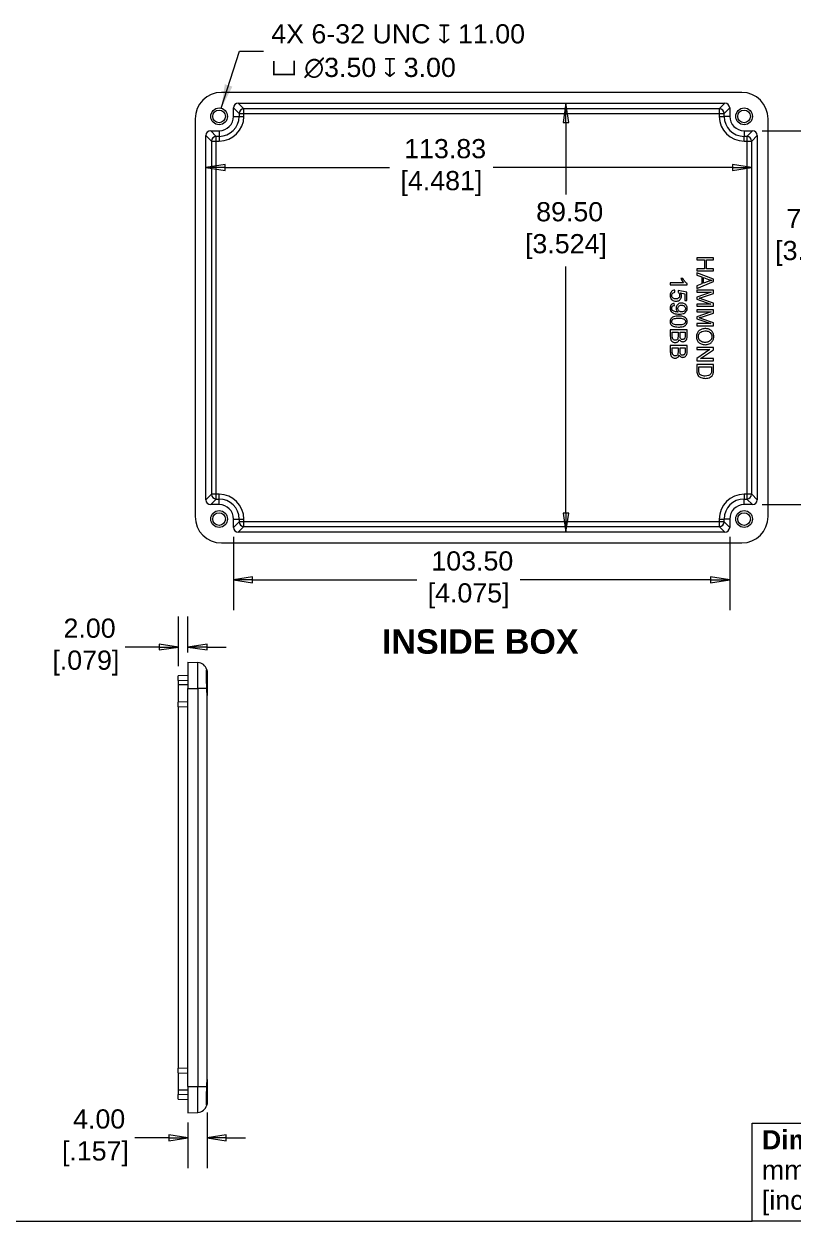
# Model space of a CAD drawing. Header units: millimetres. Extents: x 18 to 539, y 19 to 415.
# Drawn here: x 195.5 to 355.9, y 19.3 to 269 of the extents above; entities that cross this region are included whole.
import ezdxf

# ---------------------------------------------------------------- set-up
doc = ezdxf.new("R2010")
doc.units = ezdxf.units.MM
doc.header["$LTSCALE"] = 2
for name, color, linetype, lineweight in [('Dimension (ANSI)', 7, 'Continuous', 9), ('Sketch Geometry (ANSI)', 7, 'Continuous', 9), ('Symbol (ANSI)', 7, 'Continuous', 9), ('Visible (ANSI)', 7, 'Continuous', 9), ('Visible Narrow (ANSI)', 7, 'Continuous', 9)]:
    doc.layers.add(name, color=color, linetype=linetype, lineweight=lineweight)
doc.styles.add('Label Text (ANSI)', font='arialbd.ttf')
doc.styles.add('Note Text (ANSI)', font='arial.ttf')
doc.styles.add('Text Style20', font='arial.ttf')
doc.dimstyles.new('Default - mm (ANSI)', dxfattribs={"dimscale": 2, "dimtxt": 2, "dimasz": 2, "dimexe": 3.175, "dimexo": 1, "dimgap": 0.8, "dimtad": 0, "dimtih": 1, "dimtoh": 1, "dimrnd": 1e-08, "dimzin": 4, "dimdsep": 46, "dimtxsty": 'Note Text (ANSI)', "dimblk": 'Filled-1', "dimcen": 0.09, "dimdle": 10, "dimclrd": 256, "dimclre": 256, "dimclrt": 256, "dimadec": 1, "dimazin": 0, "dimtfac": 1.524, "dimtofl": 0, "dimtmove": 0, "dimatfit": 3, "dimfxl": 0, "dimtolj": 1, "dimtzin": 0, "dimlwd": -1, "dimlwe": -1, "dimarcsym": 0})
doc.dimstyles.new('Default - mm (ANSI)-05$7', dxfattribs={"dimscale": 2, "dimtxt": 2, "dimasz": 2.5, "dimexe": 3.175, "dimexo": 1.5875, "dimgap": 0.8, "dimtad": 0, "dimtih": 1, "dimtoh": 1, "dimlfac": 0.03937, "dimrnd": 1e-08, "dimzin": 0, "dimdsep": 46, "dimtxsty": 'Note Text (ANSI)', "dimcen": 0.09, "dimdle": 10, "dimclrd": 256, "dimclre": 256, "dimclrt": 256, "dimadec": 0, "dimazin": 0, "dimtfac": 1.524, "dimtofl": 0, "dimtmove": 0, "dimatfit": 3, "dimfxl": 0, "dimtolj": 1, "dimtzin": 0, "dimlwd": -1, "dimlwe": -1, "dimarcsym": 0})

# ---------------------------------------------------------------- blocks, each defined once
blk = doc.blocks.new('Title Blocks HAMMOND')
at = {"layer": 'Sketch Geometry (ANSI)'}
for p, q in [((173.94, 9.64), (173.94, 19.84)), ((173.94, 19.84), (193.21, 19.84)), ((9.35, 9.64), (173.94, 9.64)), ((193.21, 9.64), (173.94, 9.64))]:
    blk.add_line(p, q, dxfattribs=at)
at = {"layer": 'Symbol (ANSI)', "insert": (174.95, 14.67), "char_height": 2, "width": 30.7233, "attachment_point": 4, "line_spacing_factor": 0.944221, "style": 'Note Text (ANSI)'}
blk.add_mtext('\\fArial|b1|i0;\\H2.0000;Dimensions:\\fArial|b0|i0;\\H2.0000;\\Pmm\\P[inches]', dxfattribs=at)
at = {"layer": 'Symbol (ANSI)', "style": 'Text Style20'}
blk.add_attdef('<TITLE>_001', (229.38, 16.35), '', height=5, dxfattribs=at)
blk = doc.blocks.new('Filled-1')
at = {"color": 0}
for p, q in [((0, 0), (-1, 0.15)), ((-1, 0.15), (-1, -0.15)), ((-1, 0), (0, 0)), ((-1, -0.15), (0, 0))]:
    blk.add_line(p, q, dxfattribs=at)
at = {"color": 0, "flags": 128}
blk.add_lwpolyline([(-1, -0.15), (0, 0), (-1, 0.15), (-1, -0.15)], dxfattribs=at)
at = {"color": 0}
blk.add_solid([(-1, -0.15), (0, 0), (-1, 0.15), (-1, -0.15)], dxfattribs=at)
blk = doc.blocks.new('*D22')
at = {"layer": 'Defpoints', "color": 0, "transparency": 16777216}
for p in [(233.43, 245.76), (347.26, 244.59), (347.26, 239.09)]:
    blk.add_point(p, dxfattribs=at)
at = {"layer": 'Dimension (ANSI)', "transparency": 16777216}
for p, q in [((237.43, 239.09), (271.75, 239.09)), ((343.26, 239.09), (293.34, 239.09))]:
    blk.add_line(p, q, dxfattribs=at)
at = {"layer": 'Dimension (ANSI)', "transparency": 16777216, "xscale": 4, "yscale": 4, "zscale": 4, "rotation": 180}
blk.add_blockref('Filled-1', (233.43, 239.09), dxfattribs=at)
at = {"layer": 'Dimension (ANSI)', "transparency": 16777216, "xscale": 4, "yscale": 4, "zscale": 4}
blk.add_blockref('Filled-1', (347.26, 239.09), dxfattribs=at)
at = {"layer": 'Dimension (ANSI)', "transparency": 16777216, "insert": (282.55, 239.09), "char_height": 4, "attachment_point": 5, "style": 'Note Text (ANSI)'}
blk.add_mtext('\\A1; 113.83\\P[4.481]', dxfattribs=at)
blk = doc.blocks.new('*D23')
at = {"layer": 'Defpoints', "color": 0, "transparency": 16777216}
for p in [(341.68, 252.51), (308.53, 163.01), (341.68, 163.01)]:
    blk.add_point(p, dxfattribs=at)
at = {"layer": 'Dimension (ANSI)', "transparency": 16777216}
for p, q in [((308.53, 248.51), (308.53, 233.43)), ((308.53, 167.01), (308.53, 218.42))]:
    blk.add_line(p, q, dxfattribs=at)
at = {"layer": 'Dimension (ANSI)', "transparency": 16777216, "xscale": 4, "yscale": 4, "zscale": 4}
for p, rotation in [((308.53, 252.51), 90), ((308.53, 163.01), 270)]:
    blk.add_blockref('Filled-1', p, dxfattribs=dict(at, rotation=rotation))
at = {"layer": 'Dimension (ANSI)', "transparency": 16777216, "insert": (308.53, 225.93), "char_height": 4, "attachment_point": 5, "style": 'Note Text (ANSI)'}
blk.add_mtext('\\A1; 89.50\\P[3.524]', dxfattribs=at)
blk = doc.blocks.new('*D24')
at = {"layer": 'Defpoints', "color": 0, "transparency": 16777216}
for p in [(239.18, 164.01), (342.68, 164.01), (342.68, 153.08)]:
    blk.add_point(p, dxfattribs=at)
at = {"layer": 'Dimension (ANSI)', "transparency": 16777216}
for p, q in [((239.18, 162.01), (239.18, 146.73)), ((342.68, 162.01), (342.68, 146.73)), ((243.18, 153.08), (277.43, 153.08)), ((338.68, 153.08), (299.01, 153.08))]:
    blk.add_line(p, q, dxfattribs=at)
at = {"layer": 'Dimension (ANSI)', "transparency": 16777216, "xscale": 4, "yscale": 4, "zscale": 4, "rotation": 180}
blk.add_blockref('Filled-1', (239.18, 153.08), dxfattribs=at)
at = {"layer": 'Dimension (ANSI)', "transparency": 16777216, "xscale": 4, "yscale": 4, "zscale": 4}
blk.add_blockref('Filled-1', (342.68, 153.08), dxfattribs=at)
at = {"layer": 'Dimension (ANSI)', "transparency": 16777216, "insert": (288.22, 153.08), "char_height": 4, "attachment_point": 5, "style": 'Note Text (ANSI)'}
blk.add_mtext('\\A1; 103.50\\P[4.075]', dxfattribs=at)
blk = doc.blocks.new('*D25')
at = {"layer": 'Defpoints', "color": 0, "transparency": 16777216}
for p in [(347.43, 246.76), (347.43, 168.76), (360.72, 168.76)]:
    blk.add_point(p, dxfattribs=at)
at = {"layer": 'Dimension (ANSI)', "transparency": 16777216}
for p, q in [((349.43, 246.76), (367.07, 246.76)), ((360.72, 242.76), (360.72, 232.02)), ((360.72, 172.76), (360.72, 217.01)), ((349.43, 168.76), (367.07, 168.76))]:
    blk.add_line(p, q, dxfattribs=at)
at = {"layer": 'Dimension (ANSI)', "transparency": 16777216, "xscale": 4, "yscale": 4, "zscale": 4}
for p, rotation in [((360.72, 246.76), 90), ((360.72, 168.76), 270)]:
    blk.add_blockref('Filled-1', p, dxfattribs=dict(at, rotation=rotation))
at = {"layer": 'Dimension (ANSI)', "transparency": 16777216, "insert": (360.72, 224.51), "char_height": 4, "attachment_point": 5, "style": 'Note Text (ANSI)'}
blk.add_mtext('\\A1; 78.00\\P[3.071]', dxfattribs=at)
blk = doc.blocks.new('*D27')
at = {"layer": 'Defpoints', "color": 0, "transparency": 16777216}
for p in [(229.68, 139.05), (229.68, 135.89), (227.68, 133.07)]:
    blk.add_point(p, dxfattribs=at)
at = {"layer": 'Dimension (ANSI)', "transparency": 16777216}
for p, q in [((227.68, 135.07), (227.68, 145.4)), ((229.68, 137.89), (229.68, 145.4)), ((223.68, 139.05), (216.61, 139.05)), ((233.68, 139.05), (237.68, 139.05))]:
    blk.add_line(p, q, dxfattribs=at)
at = {"layer": 'Dimension (ANSI)', "transparency": 16777216, "xscale": 4, "yscale": 4, "zscale": 4}
blk.add_blockref('Filled-1', (227.68, 139.05), dxfattribs=at)
at = {"layer": 'Dimension (ANSI)', "transparency": 16777216, "xscale": 4, "yscale": 4, "zscale": 4, "rotation": 180}
blk.add_blockref('Filled-1', (229.68, 139.05), dxfattribs=at)
at = {"layer": 'Dimension (ANSI)', "transparency": 16777216, "insert": (208.39, 139.05), "char_height": 4, "attachment_point": 5, "style": 'Note Text (ANSI)'}
blk.add_mtext('\\A1; 2.00\\P[.079]', dxfattribs=at)
blk = doc.blocks.new('*D28')
at = {"layer": 'Defpoints', "color": 0, "transparency": 16777216}
for p in [(233.68, 43.96), (229.68, 41.89), (233.68, 36.67)]:
    blk.add_point(p, dxfattribs=at)
at = {"layer": 'Dimension (ANSI)', "transparency": 16777216}
for p, q in [((233.68, 41.96), (233.68, 30.32)), ((229.68, 39.89), (229.68, 30.32)), ((225.68, 36.67), (218.61, 36.67)), ((237.68, 36.67), (241.68, 36.67))]:
    blk.add_line(p, q, dxfattribs=at)
at = {"layer": 'Dimension (ANSI)', "transparency": 16777216, "xscale": 4, "yscale": 4, "zscale": 4}
blk.add_blockref('Filled-1', (229.68, 36.67), dxfattribs=at)
at = {"layer": 'Dimension (ANSI)', "transparency": 16777216, "xscale": 4, "yscale": 4, "zscale": 4, "rotation": 180}
blk.add_blockref('Filled-1', (233.68, 36.67), dxfattribs=at)
at = {"layer": 'Dimension (ANSI)', "transparency": 16777216, "insert": (210.39, 36.67), "char_height": 4, "attachment_point": 5, "style": 'Note Text (ANSI)'}
blk.add_mtext('\\A1; 4.00\\P[.157]', dxfattribs=at)

msp = doc.modelspace()

# ---------------------------------------------------------------- linework, layer by layer
at = {"layer": 'Visible (ANSI)'}
for p, q in [((345.184, 254.761), (236.684, 254.761)), ((240.183, 252.511), (341.684, 252.511)), ((239.184, 249.761), (239.184, 251.512)), ((342.684, 251.512), (342.684, 249.761)), ((231.184, 249.261), (231.184, 166.261)), ((350.684, 166.261), (350.684, 249.261)), ((233.434, 169.76), (233.434, 245.762)), ((234.433, 246.761), (236.184, 246.761)), ((345.684, 246.761), (347.434, 246.761)), ((348.434, 245.762), (348.434, 169.76)), ((335.807, 220.263), (335.807, 219.799)), ((339.307, 220.263), (335.807, 220.263)), ((335.807, 219.799), (337.456, 219.799)), ((337.456, 219.799), (337.456, 217.985)), ((337.869, 217.985), (337.869, 219.799)), ((337.869, 219.799), (339.307, 219.799)), ((339.307, 219.799), (339.307, 220.263)), ((337.456, 217.985), (335.807, 217.985)), ((335.807, 217.985), (335.807, 217.521)), ((335.807, 217.521), (339.307, 217.521)), ((339.307, 217.985), (337.869, 217.985)), ((339.307, 217.521), (339.307, 217.985)), ((333.036, 215.062), (330.299, 215.062)), ((330.299, 215.062), (330.299, 214.633)), ((332.935, 215.921), (332.519, 215.921)), ((333.812, 214.633), (333.812, 214.91)), ((335.807, 217.131), (335.807, 216.64)), ((339.307, 215.787), (335.807, 217.131)), ((335.807, 216.64), (336.866, 216.256)), ((335.807, 213.855), (339.307, 215.285)), ((336.866, 214.789), (335.807, 214.383)), ((336.866, 216.256), (336.866, 214.789)), ((337.242, 214.933), (337.242, 216.123)), ((337.242, 216.123), (338.269, 215.736)), ((338.213, 215.301), (337.242, 214.933)), ((339.307, 215.285), (339.307, 215.787)), ((330.299, 214.633), (333.812, 214.633)), ((331.254, 213.08), (331.217, 213.531)), ((331.956, 213.454), (331.902, 213.051)), ((333.754, 213.115), (331.956, 213.454)), ((332.404, 212.96), (333.343, 212.771)), ((333.343, 212.771), (333.343, 211.376)), ((333.754, 211.376), (333.754, 213.115)), ((335.807, 214.383), (335.807, 213.855)), ((335.807, 213.5), (335.807, 213.055)), ((339.307, 213.5), (335.807, 213.5)), ((335.807, 213.055), (338.787, 213.055)), ((338.787, 213.055), (335.807, 212.041)), ((336.829, 211.974), (339.307, 212.804)), ((339.307, 212.804), (339.307, 213.5)), ((331.147, 210.335), (331.11, 210.749)), ((333.343, 211.376), (333.754, 211.376)), ((335.807, 212.041), (335.807, 211.625)), ((335.807, 211.625), (338.736, 210.603)), ((338.736, 210.603), (335.807, 210.603)), ((335.807, 210.603), (335.807, 210.158)), ((335.807, 210.158), (339.307, 210.158)), ((339.307, 210.779), (336.871, 211.62)), ((339.307, 210.158), (339.307, 210.779)), ((335.807, 209.427), (335.807, 208.981)), ((339.307, 209.427), (335.807, 209.427)), ((335.807, 208.981), (338.787, 208.981)), ((338.787, 208.981), (335.807, 207.968)), ((335.807, 207.968), (335.807, 207.551)), ((335.807, 207.551), (338.736, 206.53)), ((336.829, 207.901), (339.307, 208.731)), ((339.307, 206.706), (336.871, 207.546)), ((339.307, 208.731), (339.307, 209.427)), ((330.299, 205.221), (330.299, 203.887)), ((333.799, 205.221), (330.299, 205.221)), ((333.799, 203.909), (333.799, 205.221)), ((338.736, 206.53), (335.807, 206.53)), ((335.807, 206.53), (335.807, 206.084)), ((335.807, 206.084), (339.307, 206.084)), ((339.307, 206.084), (339.307, 206.706)), ((330.713, 203.885), (330.713, 204.757)), ((330.713, 204.757), (331.916, 204.757)), ((331.916, 204.757), (331.916, 203.949)), ((332.329, 204.002), (332.329, 204.757)), ((332.329, 204.757), (333.386, 204.757)), ((333.386, 204.757), (333.386, 204.058)), ((330.299, 201.959), (330.299, 200.625)), ((333.799, 201.959), (330.299, 201.959)), ((330.713, 200.622), (330.713, 201.495)), ((330.713, 201.495), (331.916, 201.495)), ((331.916, 201.495), (331.916, 200.686)), ((332.329, 200.74), (332.329, 201.495)), ((332.329, 201.495), (333.386, 201.495)), ((333.386, 201.495), (333.386, 200.796)), ((333.799, 200.646), (333.799, 201.959)), ((335.807, 201.539), (335.807, 201.096)), ((339.307, 201.539), (335.807, 201.539)), ((335.807, 201.096), (338.555, 201.096)), ((338.555, 201.096), (335.807, 199.255)), ((336.559, 199.223), (339.307, 201.064)), ((339.307, 201.064), (339.307, 201.539)), ((335.807, 199.255), (335.807, 198.78)), ((335.807, 198.78), (339.307, 198.78)), ((335.807, 198.004), (335.807, 196.739)), ((339.307, 198.004), (335.807, 198.004)), ((336.221, 196.793), (336.221, 197.54)), ((336.221, 197.54), (338.894, 197.54)), ((339.307, 199.223), (336.559, 199.223)), ((338.894, 197.54), (338.894, 196.803)), ((339.307, 198.78), (339.307, 199.223)), ((339.307, 196.798), (339.307, 198.004)), ((236.184, 168.761), (234.433, 168.761)), ((347.434, 168.761), (345.684, 168.761)), ((239.184, 164.01), (239.184, 165.761)), ((342.684, 165.761), (342.684, 164.01)), ((341.684, 163.011), (240.183, 163.011)), ((236.684, 160.761), (345.184, 160.761)), ((229.676, 135.893), (231.745, 135.821)), ((229.676, 135.893), (229.676, 130.393)), ((229.676, 133.143), (227.676, 133.073)), ((227.676, 132.074), (227.676, 133.073)), ((233.676, 133.822), (233.676, 128.977)), ((227.676, 132.074), (227.676, 131.143)), ((227.676, 131.143), (227.676, 127.573)), ((229.676, 47.393), (229.676, 130.393)), ((229.676, 127.643), (227.676, 127.573)), ((227.676, 126.574), (227.676, 127.573)), ((233.676, 48.809), (233.676, 128.977)), ((227.676, 126.574), (227.676, 51.212)), ((227.676, 50.213), (227.676, 51.212)), ((227.676, 50.213), (229.676, 50.143)), ((227.676, 50.213), (227.676, 46.643)), ((233.676, 48.809), (233.676, 43.964)), ((227.676, 46.643), (227.676, 45.712)), ((227.676, 44.713), (227.676, 45.712)), ((229.676, 47.393), (229.676, 41.893)), ((227.676, 44.713), (229.676, 44.643)), ((229.676, 41.893), (231.745, 41.965))]:
    msp.add_line(p, q, dxfattribs=at)
for centre, radius in [((236.184, 249.761), 1.75), ((236.184, 249.761), 1.321), ((345.684, 249.761), 1.75), ((345.684, 249.761), 1.321), ((236.184, 165.761), 1.75), ((345.684, 165.761), 1.75), ((236.184, 165.761), 1.321), ((345.684, 165.761), 1.321)]:
    msp.add_circle(centre, radius, dxfattribs=at)
for centre, radius, start, end in [((236.684, 249.261), 5.5, 90, 180), ((345.184, 249.261), 5.5, 0, 90), ((236.184, 249.761), 3, 270, 0), ((345.684, 249.761), 3, 180, 270), ((236.184, 165.761), 3, 0, 90), ((345.684, 165.761), 3, 90, 180), ((236.684, 166.261), 5.5, 180, 270), ((345.184, 166.261), 5.5, 270, 0), ((231.676, 133.822), 2, 13.97898, 88), ((231.676, 43.964), 2, 272, 346.02102)]:
    msp.add_arc(centre, radius, start, end, dxfattribs=at)
for centre, major_axis in [((240.184, 251.51), (-0.708, 0.708)), ((341.683, 251.51), (0.708, 0.708)), ((234.434, 245.76), (-0.708, 0.708)), ((347.433, 245.76), (0.708, 0.708)), ((234.434, 169.762), (-0.708, -0.708)), ((347.433, 169.762), (0.708, -0.708)), ((240.184, 164.012), (-0.708, -0.708)), ((341.683, 164.012), (0.708, -0.708))]:
    msp.add_ellipse(centre, major_axis=major_axis, ratio=0.9980992, start_param=5.4987385, end_param=7.0676321, dxfattribs=at)
for points, knots in [([(332.519, 215.921), (332.582, 215.751), (332.674, 215.584), (332.824, 215.329), (332.924, 215.181), (333.036, 215.062)], [-0.088988099, -0.088988099, -0.088988099, -0.088988099, -0.049048849, -0.049048849, 0, 0, 0, 0]), ([(333.812, 214.91), (333.628, 215.001), (333.467, 215.155), (333.176, 215.48), (333.041, 215.693), (332.935, 215.921)], [-0.13082033, -0.13082033, -0.13082033, -0.13082033, -0.0757067, -0.0757067, 0, 0, 0, 0]), ([(338.939, 215.547), (338.833, 215.516), (338.721, 215.48), (338.483, 215.4), (338.345, 215.35), (338.213, 215.301)], [-0.075217298, -0.075217298, -0.075217298, -0.075217298, -0.042172954, -0.042172954, 0, 0, 0, 0]), ([(338.269, 215.736), (338.379, 215.696), (338.491, 215.66), (338.714, 215.597), (338.826, 215.57), (338.939, 215.547)], [-0.06966834, -0.06966834, -0.06966834, -0.06966834, -0.034555002, -0.034555002, 0, 0, 0, 0]), ([(331.217, 213.531), (331.089, 213.519), (330.964, 213.489), (330.735, 213.387), (330.637, 213.319), (330.484, 213.165), (330.394, 213.058), (330.265, 212.74), (330.24, 212.573), (330.24, 212.405)], [-0.24305177, -0.24305177, -0.24305177, -0.24305177, -0.1712181, -0.1712181, -0.10311068, -0.10311068, -0.05028439, -0.05028439, 0, 0, 0, 0]), ([(330.24, 212.405), (330.24, 212.3), (330.251, 212.194), (330.298, 211.995), (330.333, 211.904), (330.452, 211.688), (330.549, 211.579), (330.665, 211.488)], [-0.10560414, -0.10560414, -0.10560414, -0.10560414, -0.07385931, -0.07385931, -0.04427669, -0.04427669, 0, 0, 0, 0]), ([(330.593, 212.408), (330.593, 212.481), (330.602, 212.553), (330.647, 212.689), (330.68, 212.751), (330.784, 212.886), (330.852, 212.936), (331.016, 213.029), (331.136, 213.062), (331.254, 213.08)], [-0.086460112, -0.086460112, -0.086460112, -0.086460112, -0.071282797, -0.071282797, -0.056638348, -0.056638348, -0.03587258, -0.03587258, 0, 0, 0, 0]), ([(331.449, 211.666), (331.376, 211.666), (331.303, 211.672), (331.165, 211.698), (331.101, 211.716), (330.919, 211.795), (330.84, 211.864), (330.727, 211.981), (330.679, 212.052), (330.609, 212.221), (330.593, 212.313), (330.593, 212.408)], [-0.10081804, -0.10081804, -0.10081804, -0.10081804, -0.08844007, -0.08844007, -0.07713096, -0.07713096, -0.05472519, -0.05472519, -0.02845064, -0.02845064, 0, 0, 0, 0]), ([(332.244, 212.413), (332.244, 212.304), (332.227, 212.196), (332.149, 212.012), (332.099, 211.939), (331.989, 211.831), (331.916, 211.772), (331.693, 211.683), (331.571, 211.666), (331.449, 211.666)], [-0.18015152, -0.18015152, -0.18015152, -0.18015152, -0.12069687, -0.12069687, -0.07187531, -0.07187531, -0.03650538, -0.03650538, 0, 0, 0, 0]), ([(331.489, 211.21), (331.576, 211.21), (331.663, 211.217), (331.828, 211.249), (331.905, 211.272), (332.133, 211.37), (332.244, 211.461), (332.416, 211.639), (332.491, 211.748), (332.598, 212.008), (332.623, 212.152), (332.623, 212.299)], [-0.15274396, -0.15274396, -0.15274396, -0.15274396, -0.13502227, -0.13502227, -0.11845505, -0.11845505, -0.08433333, -0.08433333, -0.0441167, -0.0441167, 0, 0, 0, 0]), ([(331.902, 213.051), (331.965, 213.011), (332.02, 212.963), (332.103, 212.864), (332.151, 212.797), (332.227, 212.615), (332.244, 212.516), (332.244, 212.413)], [-0.097188708, -0.097188708, -0.097188708, -0.097188708, -0.05905167, -0.05905167, -0.030727239, -0.030727239, 0, 0, 0, 0]), ([(332.623, 212.299), (332.623, 212.414), (332.604, 212.527), (332.53, 212.753), (332.473, 212.86), (332.404, 212.96)], [-0.07123793, -0.07123793, -0.07123793, -0.07123793, -0.036480658, -0.036480658, 0, 0, 0, 0]), ([(331.11, 210.749), (330.997, 210.734), (330.886, 210.707), (330.678, 210.616), (330.584, 210.554), (330.439, 210.408), (330.368, 210.315), (330.262, 210.054), (330.24, 209.911), (330.24, 209.767)], [-0.18563808, -0.18563808, -0.18563808, -0.18563808, -0.13508488, -0.13508488, -0.08452928, -0.08452928, -0.04312471, -0.04312471, 0, 0, 0, 0]), ([(330.593, 209.756), (330.593, 209.821), (330.6, 209.885), (330.637, 210.004), (330.664, 210.056), (330.736, 210.152), (330.784, 210.196), (330.941, 210.286), (331.046, 210.317), (331.147, 210.335)], [-0.10211473, -0.10211473, -0.10211473, -0.10211473, -0.07725055, -0.07725055, -0.05418483, -0.05418483, -0.03095621, -0.03095621, 0, 0, 0, 0]), ([(330.665, 211.488), (330.779, 211.396), (330.905, 211.326), (331.188, 211.231), (331.337, 211.21), (331.489, 211.21)], [-0.08943308, -0.08943308, -0.08943308, -0.08943308, -0.045492666, -0.045492666, 0, 0, 0, 0]), ([(332.631, 210.813), (332.537, 210.813), (332.443, 210.805), (332.266, 210.772), (332.184, 210.748), (331.975, 210.657), (331.863, 210.578), (331.679, 210.387), (331.609, 210.285), (331.509, 210.045), (331.486, 209.913), (331.486, 209.778)], [-0.17403037, -0.17403037, -0.17403037, -0.17403037, -0.14603146, -0.14603146, -0.12025581, -0.12025581, -0.07814142, -0.07814142, -0.04057929, -0.04057929, 0, 0, 0, 0]), ([(331.865, 209.671), (331.865, 209.765), (331.881, 209.856), (331.951, 210.025), (332.001, 210.097), (332.116, 210.211), (332.189, 210.269), (332.396, 210.353), (332.506, 210.37), (332.617, 210.37)], [-0.15040971, -0.15040971, -0.15040971, -0.15040971, -0.10748014, -0.10748014, -0.06672974, -0.06672974, -0.03341094, -0.03341094, 0, 0, 0, 0]), ([(332.617, 210.37), (332.689, 210.37), (332.761, 210.364), (332.896, 210.338), (332.959, 210.319), (333.13, 210.243), (333.212, 210.176), (333.331, 210.05), (333.378, 209.982), (333.442, 209.827), (333.458, 209.745), (333.458, 209.66)], [-0.10759331, -0.10759331, -0.10759331, -0.10759331, -0.09176385, -0.09176385, -0.07719777, -0.07719777, -0.05046046, -0.05046046, -0.0254385, -0.0254385, 0, 0, 0, 0]), ([(333.812, 209.714), (333.812, 209.863), (333.788, 210.009), (333.678, 210.276), (333.6, 210.388), (333.428, 210.559), (333.316, 210.653), (332.983, 210.787), (332.807, 210.813), (332.631, 210.813)], [-0.26101624, -0.26101624, -0.26101624, -0.26101624, -0.18166959, -0.18166959, -0.10746777, -0.10746777, -0.05299341, -0.05299341, 0, 0, 0, 0]), ([(336.311, 211.806), (336.379, 211.828), (336.459, 211.853), (336.624, 211.907), (336.731, 211.942), (336.829, 211.974)], [-0.052152908, -0.052152908, -0.052152908, -0.052152908, -0.030964491, -0.030964491, 0, 0, 0, 0]), ([(336.871, 211.62), (336.766, 211.656), (336.652, 211.695), (336.472, 211.755), (336.386, 211.783), (336.311, 211.806)], [-0.057258165, -0.057258165, -0.057258165, -0.057258165, -0.023522934, -0.023522934, 0, 0, 0, 0]), ([(330.24, 209.767), (330.24, 209.676), (330.249, 209.586), (330.287, 209.412), (330.314, 209.331), (330.403, 209.148), (330.484, 209.025), (330.773, 208.771), (330.954, 208.692), (331.387, 208.545), (331.759, 208.513), (332.121, 208.513)], [-0.25913294, -0.25913294, -0.25913294, -0.25913294, -0.22802073, -0.22802073, -0.19842024, -0.19842024, -0.15821073, -0.15821073, -0.10866048, -0.10866048, 0, 0, 0, 0]), ([(330.601, 207.748), (330.538, 207.698), (330.482, 207.641), (330.387, 207.516), (330.348, 207.449), (330.263, 207.242), (330.24, 207.098), (330.24, 206.953)], [-0.09098863, -0.09098863, -0.09098863, -0.09098863, -0.067051713, -0.067051713, -0.043701188, -0.043701188, 0, 0, 0, 0]), ([(331.862, 208.94), (331.704, 208.94), (331.548, 208.957), (331.3, 209.011), (331.139, 209.052), (330.931, 209.156), (330.847, 209.208), (330.729, 209.337), (330.678, 209.403), (330.607, 209.574), (330.593, 209.664), (330.593, 209.756)], [-0.40423671, -0.40423671, -0.40423671, -0.40423671, -0.22019192, -0.22019192, -0.10955849, -0.10955849, -0.05571005, -0.05571005, -0.02754878, -0.02754878, 0, 0, 0, 0]), ([(330.593, 206.953), (330.593, 207.001), (330.598, 207.049), (330.623, 207.142), (330.641, 207.185), (330.71, 207.305), (330.773, 207.371), (330.901, 207.47), (330.984, 207.524), (331.401, 207.633), (331.723, 207.652), (332.025, 207.652)], [-0.3194731, -0.3194731, -0.3194731, -0.3194731, -0.27642225, -0.27642225, -0.2340481, -0.2340481, -0.15305124, -0.15305124, -0.09051433, -0.09051433, 0, 0, 0, 0]), ([(332.025, 208.094), (331.659, 208.094), (331.291, 208.059), (330.848, 207.903), (330.715, 207.838), (330.601, 207.748)], [-0.14093173, -0.14093173, -0.14093173, -0.14093173, -0.04372581, -0.04372581, 0, 0, 0, 0]), ([(331.486, 209.778), (331.486, 209.673), (331.501, 209.571), (331.572, 209.356), (331.628, 209.265), (331.749, 209.096), (331.84, 209.01), (331.948, 208.943)], [-0.083051925, -0.083051925, -0.083051925, -0.083051925, -0.062385182, -0.062385182, -0.038117355, -0.038117355, 0, 0, 0, 0]), ([(331.948, 208.943), (331.931, 208.942), (331.913, 208.941), (331.886, 208.94), (331.873, 208.94), (331.862, 208.94)], [-0.0082127637, -0.0082127637, -0.0082127637, -0.0082127637, -0.0032459541, -0.0032459541, 0, 0, 0, 0]), ([(332.652, 208.991), (332.583, 208.991), (332.513, 208.996), (332.383, 209.019), (332.323, 209.036), (332.196, 209.09), (332.118, 209.136), (331.989, 209.268), (331.945, 209.334), (331.88, 209.492), (331.865, 209.58), (331.865, 209.671)], [-0.13629604, -0.13629604, -0.13629604, -0.13629604, -0.10798074, -0.10798074, -0.08256126, -0.08256126, -0.05127937, -0.05127937, -0.02713955, -0.02713955, 0, 0, 0, 0]), ([(333.812, 206.953), (333.812, 207.037), (333.805, 207.122), (333.771, 207.281), (333.747, 207.355), (333.683, 207.484), (333.62, 207.595), (333.363, 207.822), (333.209, 207.902), (332.89, 208.014), (332.592, 208.094), (332.025, 208.094)], [-0.94131202, -0.94131202, -0.94131202, -0.94131202, -0.72020308, -0.72020308, -0.51686157, -0.51686157, -0.34284101, -0.34284101, -0.17022215, -0.17022215, 0, 0, 0, 0]), ([(332.025, 207.652), (332.376, 207.652), (332.708, 207.624), (333.044, 207.519), (333.132, 207.482), (333.207, 207.43)], [-0.1057443, -0.1057443, -0.1057443, -0.1057443, -0.02721583, -0.02721583, 0, 0, 0, 0]), ([(332.121, 208.513), (332.311, 208.513), (332.512, 208.523), (332.926, 208.586), (333.053, 208.637), (333.255, 208.727), (333.378, 208.807), (333.61, 209.037), (333.684, 209.172), (333.785, 209.415), (333.812, 209.561), (333.812, 209.714)], [-0.13093168, -0.13093168, -0.13093168, -0.13093168, -0.11960103, -0.11960103, -0.10597911, -0.10597911, -0.07869421, -0.07869421, -0.04564869, -0.04564869, 0, 0, 0, 0]), ([(333.458, 209.66), (333.458, 209.618), (333.454, 209.576), (333.437, 209.493), (333.425, 209.454), (333.375, 209.337), (333.325, 209.269), (333.208, 209.154), (333.133, 209.097), (332.907, 209.008), (332.779, 208.991), (332.652, 208.991)], [-0.14778564, -0.14778564, -0.14778564, -0.14778564, -0.12894195, -0.12894195, -0.11068655, -0.11068655, -0.07262974, -0.07262974, -0.03809661, -0.03809661, 0, 0, 0, 0]), ([(333.207, 207.43), (333.254, 207.397), (333.297, 207.359), (333.368, 207.274), (333.395, 207.229), (333.445, 207.109), (333.458, 207.034), (333.458, 206.958)], [-0.056151739, -0.056151739, -0.056151739, -0.056151739, -0.038984191, -0.038984191, -0.022913492, -0.022913492, 0, 0, 0, 0]), ([(336.311, 207.733), (336.379, 207.754), (336.459, 207.78), (336.624, 207.834), (336.731, 207.869), (336.829, 207.901)], [-0.052152908, -0.052152908, -0.052152908, -0.052152908, -0.030964491, -0.030964491, 0, 0, 0, 0]), ([(336.871, 207.546), (336.766, 207.583), (336.652, 207.621), (336.472, 207.682), (336.386, 207.71), (336.311, 207.733)], [-0.057258165, -0.057258165, -0.057258165, -0.057258165, -0.023522934, -0.023522934, 0, 0, 0, 0]), ([(330.24, 206.953), (330.24, 206.869), (330.248, 206.784), (330.282, 206.626), (330.306, 206.553), (330.37, 206.424), (330.433, 206.311), (330.692, 206.084), (330.845, 206.005), (331.169, 205.891), (331.467, 205.813), (332.025, 205.813)], [-0.91352215, -0.91352215, -0.91352215, -0.91352215, -0.69891817, -0.69891817, -0.50070164, -0.50070164, -0.33210124, -0.33210124, -0.16737755, -0.16737755, 0, 0, 0, 0]), ([(332.025, 206.256), (331.812, 206.256), (331.574, 206.266), (331.229, 206.318), (331.095, 206.349), (330.867, 206.451), (330.801, 206.513), (330.701, 206.619), (330.661, 206.678), (330.606, 206.81), (330.593, 206.88), (330.593, 206.953)], [-0.11823487, -0.11823487, -0.11823487, -0.11823487, -0.08586513, -0.08586513, -0.06531664, -0.06531664, -0.04316049, -0.04316049, -0.02169431, -0.02169431, 0, 0, 0, 0]), ([(333.458, 206.958), (333.458, 206.909), (333.452, 206.861), (333.427, 206.767), (333.409, 206.722), (333.34, 206.602), (333.276, 206.536), (333.149, 206.438), (333.066, 206.384), (332.649, 206.274), (332.327, 206.256), (332.025, 206.256)], [-0.32147295, -0.32147295, -0.32147295, -0.32147295, -0.27757917, -0.27757917, -0.2344691, -0.2344691, -0.15306177, -0.15306177, -0.09051433, -0.09051433, 0, 0, 0, 0]), ([(332.025, 205.813), (332.257, 205.813), (332.528, 205.825), (332.948, 205.909), (333.115, 205.971), (333.4, 206.113), (333.493, 206.195), (333.628, 206.334), (333.693, 206.432), (333.791, 206.671), (333.812, 206.811), (333.812, 206.953)], [-0.1389401, -0.1389401, -0.1389401, -0.1389401, -0.11798754, -0.11798754, -0.1004874, -0.1004874, -0.07763028, -0.07763028, -0.04242397, -0.04242397, 0, 0, 0, 0]), ([(337.512, 205.479), (337.371, 205.479), (337.231, 205.465), (336.956, 205.406), (336.824, 205.363), (336.554, 205.242), (336.376, 205.143), (336.066, 204.828), (335.952, 204.655), (335.787, 204.257), (335.748, 204.033), (335.748, 203.803)], [-0.33116573, -0.33116573, -0.33116573, -0.33116573, -0.2661167, -0.2661167, -0.20149544, -0.20149544, -0.12943529, -0.12943529, -0.06887834, -0.06887834, 0, 0, 0, 0]), ([(336.146, 203.806), (336.146, 203.889), (336.153, 203.971), (336.183, 204.13), (336.206, 204.205), (336.296, 204.415), (336.381, 204.536), (336.566, 204.717), (336.69, 204.819), (337.08, 204.972), (337.294, 205.001), (337.506, 205.001)], [-0.30448784, -0.30448784, -0.30448784, -0.30448784, -0.25703251, -0.25703251, -0.21191769, -0.21191769, -0.12558665, -0.12558665, -0.0636075, -0.0636075, 0, 0, 0, 0]), ([(337.506, 205.001), (337.663, 205.001), (337.824, 204.991), (338.107, 204.939), (338.235, 204.902), (338.456, 204.797), (338.55, 204.733), (338.734, 204.542), (338.822, 204.412), (338.943, 204.122), (338.971, 203.964), (338.971, 203.801)], [-0.21479017, -0.21479017, -0.21479017, -0.21479017, -0.16771967, -0.16771967, -0.12863446, -0.12863446, -0.09424919, -0.09424919, -0.04895328, -0.04895328, 0, 0, 0, 0]), ([(339.368, 203.803), (339.368, 203.926), (339.358, 204.048), (339.314, 204.281), (339.281, 204.391), (339.155, 204.687), (339.038, 204.853), (338.792, 205.092), (338.626, 205.231), (338.094, 205.44), (337.801, 205.479), (337.512, 205.479)], [-0.44668084, -0.44668084, -0.44668084, -0.44668084, -0.37076218, -0.37076218, -0.29946134, -0.29946134, -0.17146916, -0.17146916, -0.08666195, -0.08666195, 0, 0, 0, 0]), ([(330.299, 203.887), (330.299, 203.738), (330.308, 203.58), (330.362, 203.274), (330.403, 203.168), (330.497, 202.969), (330.563, 202.894), (330.727, 202.737), (330.864, 202.677), (331.042, 202.602), (331.175, 202.578), (331.313, 202.578)], [-0.071721348, -0.071721348, -0.071721348, -0.071721348, -0.068211185, -0.068211185, -0.064423553, -0.064423553, -0.057851026, -0.057851026, -0.041369227, -0.041369227, 0, 0, 0, 0]), ([(330.729, 203.57), (330.722, 203.608), (330.719, 203.656), (330.713, 203.755), (330.713, 203.824), (330.713, 203.885)], [-0.029545046, -0.029545046, -0.029545046, -0.029545046, -0.018307744, -0.018307744, 0, 0, 0, 0]), ([(331.315, 203.055), (331.246, 203.055), (331.176, 203.064), (331.032, 203.111), (330.977, 203.147), (330.873, 203.227), (330.837, 203.28), (330.771, 203.394), (330.745, 203.482), (330.729, 203.57)], [-0.051686445, -0.051686445, -0.051686445, -0.051686445, -0.045943656, -0.045943656, -0.039288599, -0.039288599, -0.026725169, -0.026725169, 0, 0, 0, 0]), ([(331.313, 202.578), (331.39, 202.578), (331.467, 202.586), (331.613, 202.621), (331.68, 202.648), (331.806, 202.717), (331.899, 202.778), (332.069, 202.993), (332.124, 203.113), (332.161, 203.239)], [-0.17306651, -0.17306651, -0.17306651, -0.17306651, -0.12635967, -0.12635967, -0.08196192, -0.08196192, -0.03950105, -0.03950105, 0, 0, 0, 0]), ([(331.916, 203.949), (331.916, 203.84), (331.911, 203.722), (331.88, 203.5), (331.857, 203.431), (331.808, 203.319), (331.77, 203.262), (331.675, 203.169), (331.618, 203.128), (331.474, 203.068), (331.395, 203.055), (331.315, 203.055)], [-0.10828367, -0.10828367, -0.10828367, -0.10828367, -0.09087662, -0.09087662, -0.07228758, -0.07228758, -0.04691557, -0.04691557, -0.02398173, -0.02398173, 0, 0, 0, 0]), ([(332.161, 203.239), (332.21, 203.14), (332.272, 203.048), (332.434, 202.891), (332.523, 202.841), (332.696, 202.768), (332.798, 202.748), (332.903, 202.748)], [-0.080068611, -0.080068611, -0.080068611, -0.080068611, -0.056423606, -0.056423606, -0.031575245, -0.031575245, 0, 0, 0, 0]), ([(332.369, 203.559), (332.354, 203.611), (332.345, 203.675), (332.331, 203.822), (332.329, 203.917), (332.329, 204.002)], [-0.044204046, -0.044204046, -0.044204046, -0.044204046, -0.025635935, -0.025635935, 0, 0, 0, 0]), ([(332.849, 203.204), (332.803, 203.204), (332.756, 203.209), (332.669, 203.229), (332.629, 203.243), (332.554, 203.284), (332.508, 203.316), (332.42, 203.425), (332.39, 203.491), (332.369, 203.559)], [-0.083816731, -0.083816731, -0.083816731, -0.083816731, -0.061882278, -0.061882278, -0.041935227, -0.041935227, -0.021443555, -0.021443555, 0, 0, 0, 0]), ([(333.386, 204.058), (333.386, 203.947), (333.382, 203.818), (333.358, 203.592), (333.34, 203.529), (333.298, 203.432), (333.268, 203.387), (333.183, 203.301), (333.128, 203.269), (333.003, 203.217), (332.927, 203.204), (332.849, 203.204)], [-0.081945249, -0.081945249, -0.081945249, -0.081945249, -0.068815994, -0.068815994, -0.055382909, -0.055382909, -0.040727551, -0.040727551, -0.023258977, -0.023258977, 0, 0, 0, 0]), ([(332.903, 202.748), (332.972, 202.748), (333.039, 202.757), (333.174, 202.791), (333.239, 202.816), (333.385, 202.893), (333.474, 202.954), (333.617, 203.117), (333.678, 203.212), (333.78, 203.513), (333.799, 203.711), (333.799, 203.909)], [-0.2503289, -0.2503289, -0.2503289, -0.2503289, -0.20799917, -0.20799917, -0.16485908, -0.16485908, -0.10683769, -0.10683769, -0.05939446, -0.05939446, 0, 0, 0, 0]), ([(335.748, 203.803), (335.748, 203.679), (335.761, 203.556), (335.812, 203.314), (335.85, 203.197), (336.007, 202.845), (336.136, 202.7), (336.378, 202.459), (336.567, 202.353), (336.996, 202.176), (337.271, 202.131), (337.552, 202.131)], [-0.18789899, -0.18789899, -0.18789899, -0.18789899, -0.17604531, -0.17604531, -0.16432756, -0.16432756, -0.13929288, -0.13929288, -0.08410299, -0.08410299, 0, 0, 0, 0]), ([(337.557, 202.608), (337.316, 202.608), (337.067, 202.64), (336.684, 202.802), (336.562, 202.892), (336.365, 203.094), (336.287, 203.21), (336.172, 203.489), (336.146, 203.646), (336.146, 203.806)], [-0.19053612, -0.19053612, -0.19053612, -0.19053612, -0.13266918, -0.13266918, -0.09059949, -0.09059949, -0.04805779, -0.04805779, 0, 0, 0, 0]), ([(337.552, 202.131), (337.703, 202.131), (337.855, 202.144), (338.144, 202.2), (338.28, 202.241), (338.649, 202.402), (338.801, 202.527), (339.09, 202.812), (339.19, 203.014), (339.329, 203.349), (339.368, 203.573), (339.368, 203.803)], [-0.15121197, -0.15121197, -0.15121197, -0.15121197, -0.13956417, -0.13956417, -0.12862605, -0.12862605, -0.10862493, -0.10862493, -0.06920059, -0.06920059, 0, 0, 0, 0]), ([(338.971, 203.801), (338.971, 203.715), (338.963, 203.63), (338.929, 203.465), (338.903, 203.386), (338.824, 203.211), (338.751, 203.087), (338.55, 202.893), (338.427, 202.8), (338.023, 202.64), (337.789, 202.608), (337.557, 202.608)], [-0.35376511, -0.35376511, -0.35376511, -0.35376511, -0.28485114, -0.28485114, -0.21824031, -0.21824031, -0.13036022, -0.13036022, -0.06958146, -0.06958146, 0, 0, 0, 0]), ([(330.299, 200.625), (330.299, 200.476), (330.308, 200.317), (330.362, 200.012), (330.403, 199.905), (330.497, 199.706), (330.563, 199.632), (330.727, 199.475), (330.864, 199.414), (331.042, 199.34), (331.175, 199.315), (331.313, 199.315)], [-0.071721348, -0.071721348, -0.071721348, -0.071721348, -0.068211185, -0.068211185, -0.064423553, -0.064423553, -0.057851026, -0.057851026, -0.041369227, -0.041369227, 0, 0, 0, 0]), ([(330.729, 200.307), (330.722, 200.345), (330.719, 200.394), (330.713, 200.493), (330.713, 200.561), (330.713, 200.622)], [-0.029545046, -0.029545046, -0.029545046, -0.029545046, -0.018307744, -0.018307744, 0, 0, 0, 0]), ([(331.315, 199.793), (331.246, 199.793), (331.176, 199.802), (331.032, 199.848), (330.977, 199.885), (330.873, 199.964), (330.837, 200.017), (330.771, 200.131), (330.745, 200.22), (330.729, 200.307)], [-0.051686445, -0.051686445, -0.051686445, -0.051686445, -0.045943656, -0.045943656, -0.039288599, -0.039288599, -0.026725169, -0.026725169, 0, 0, 0, 0]), ([(331.313, 199.315), (331.39, 199.315), (331.467, 199.323), (331.613, 199.359), (331.68, 199.385), (331.806, 199.455), (331.899, 199.516), (332.069, 199.73), (332.124, 199.85), (332.161, 199.977)], [-0.17306651, -0.17306651, -0.17306651, -0.17306651, -0.12635967, -0.12635967, -0.08196192, -0.08196192, -0.03950105, -0.03950105, 0, 0, 0, 0]), ([(331.916, 200.686), (331.916, 200.578), (331.911, 200.46), (331.88, 200.237), (331.857, 200.168), (331.808, 200.057), (331.77, 200), (331.675, 199.906), (331.618, 199.865), (331.474, 199.805), (331.395, 199.793), (331.315, 199.793)], [-0.10828367, -0.10828367, -0.10828367, -0.10828367, -0.09087662, -0.09087662, -0.07228758, -0.07228758, -0.04691557, -0.04691557, -0.02398173, -0.02398173, 0, 0, 0, 0]), ([(332.161, 199.977), (332.21, 199.878), (332.272, 199.786), (332.434, 199.628), (332.523, 199.578), (332.696, 199.506), (332.798, 199.486), (332.903, 199.486)], [-0.080068611, -0.080068611, -0.080068611, -0.080068611, -0.056423606, -0.056423606, -0.031575245, -0.031575245, 0, 0, 0, 0]), ([(332.369, 200.297), (332.354, 200.348), (332.345, 200.412), (332.331, 200.559), (332.329, 200.654), (332.329, 200.74)], [-0.044204046, -0.044204046, -0.044204046, -0.044204046, -0.025635935, -0.025635935, 0, 0, 0, 0]), ([(332.849, 199.942), (332.803, 199.942), (332.756, 199.946), (332.669, 199.966), (332.629, 199.98), (332.554, 200.022), (332.508, 200.054), (332.42, 200.163), (332.39, 200.228), (332.369, 200.297)], [-0.083816731, -0.083816731, -0.083816731, -0.083816731, -0.061882278, -0.061882278, -0.041935227, -0.041935227, -0.021443555, -0.021443555, 0, 0, 0, 0]), ([(333.386, 200.796), (333.386, 200.684), (333.382, 200.555), (333.358, 200.329), (333.34, 200.267), (333.298, 200.17), (333.268, 200.124), (333.183, 200.039), (333.128, 200.006), (333.003, 199.955), (332.927, 199.942), (332.849, 199.942)], [-0.081945249, -0.081945249, -0.081945249, -0.081945249, -0.068815994, -0.068815994, -0.055382909, -0.055382909, -0.040727551, -0.040727551, -0.023258977, -0.023258977, 0, 0, 0, 0]), ([(332.903, 199.486), (332.972, 199.486), (333.039, 199.494), (333.174, 199.528), (333.239, 199.553), (333.385, 199.63), (333.474, 199.692), (333.617, 199.855), (333.678, 199.949), (333.78, 200.251), (333.799, 200.448), (333.799, 200.646)], [-0.2503289, -0.2503289, -0.2503289, -0.2503289, -0.20799917, -0.20799917, -0.16485908, -0.16485908, -0.10683769, -0.10683769, -0.05939446, -0.05939446, 0, 0, 0, 0]), ([(335.807, 196.739), (335.807, 196.515), (335.829, 196.221), (335.998, 195.815), (336.077, 195.696), (336.297, 195.479), (336.438, 195.368), (337.024, 195.13), (337.36, 195.109), (337.576, 195.109)], [-0.23637704, -0.23637704, -0.23637704, -0.23637704, -0.15409362, -0.15409362, -0.10898388, -0.10898388, -0.06470421, -0.06470421, 0, 0, 0, 0]), ([(336.466, 195.936), (336.425, 195.976), (336.391, 196.022), (336.33, 196.127), (336.304, 196.187), (336.263, 196.316), (336.221, 196.467), (336.221, 196.793)], [-0.26595976, -0.26595976, -0.26595976, -0.26595976, -0.18665146, -0.18665146, -0.09763237, -0.09763237, 0, 0, 0, 0]), ([(337.584, 195.587), (337.429, 195.587), (337.269, 195.597), (336.945, 195.658), (336.83, 195.704), (336.645, 195.791), (336.548, 195.855), (336.466, 195.936)], [-0.085085806, -0.085085806, -0.085085806, -0.085085806, -0.061329461, -0.061329461, -0.034720344, -0.034720344, 0, 0, 0, 0]), ([(337.576, 195.109), (337.76, 195.109), (337.946, 195.125), (338.299, 195.201), (338.454, 195.256), (338.751, 195.413), (338.89, 195.523), (339.006, 195.662)], [-0.1499786, -0.1499786, -0.1499786, -0.1499786, -0.10097142, -0.10097142, -0.05410037, -0.05410037, 0, 0, 0, 0]), ([(338.822, 196.206), (338.799, 196.146), (338.768, 196.09), (338.691, 195.983), (338.645, 195.933), (338.517, 195.82), (338.413, 195.741), (338.048, 195.611), (337.817, 195.587), (337.584, 195.587)], [-0.20681976, -0.20681976, -0.20681976, -0.20681976, -0.16939313, -0.16939313, -0.12982371, -0.12982371, -0.06987497, -0.06987497, 0, 0, 0, 0]), ([(338.894, 196.803), (338.894, 196.689), (338.889, 196.563), (338.865, 196.363), (338.849, 196.276), (338.822, 196.206)], [-0.053001767, -0.053001767, -0.053001767, -0.053001767, -0.022686326, -0.022686326, 0, 0, 0, 0]), ([(339.006, 195.662), (339.067, 195.733), (339.118, 195.811), (339.202, 195.984), (339.234, 196.077), (339.256, 196.174)], [-0.057814413, -0.057814413, -0.057814413, -0.057814413, -0.029660898, -0.029660898, 0, 0, 0, 0]), ([(339.256, 196.174), (339.276, 196.258), (339.287, 196.352), (339.304, 196.555), (339.307, 196.681), (339.307, 196.798)], [-0.06091351, -0.06091351, -0.06091351, -0.06091351, -0.035241254, -0.035241254, 0, 0, 0, 0]), ([(233.616, 130.393), (233.605, 130.767), (233.594, 131.146), (233.574, 131.953), (233.566, 132.371), (233.557, 133.131), (233.557, 133.465), (233.565, 133.986), (233.574, 134.169), (233.595, 134.334), (233.605, 134.349), (233.616, 134.305)], [-0.93134701, -0.93134701, -0.93134701, -0.93134701, -0.81827831, -0.81827831, -0.68407016, -0.68407016, -0.54502011, -0.54502011, -0.40527843, -0.40527843, -0.29390011, -0.29390011, -0.29390011, -0.29390011]), ([(233.616, 134.305), (233.622, 134.283), (233.63, 134.25), (233.655, 134.118), (233.676, 133.991), (233.676, 133.822)], [1.01990453, 1.01990453, 1.01990453, 1.01990453, 1.07109199, 1.07109199, 1.16282356, 1.16282356, 1.16282356, 1.16282356]), ([(233.676, 128.977), (233.676, 129.235), (233.655, 129.538), (233.63, 130.032), (233.622, 130.214), (233.616, 130.393)], [0.78002071, 0.78002071, 0.78002071, 0.78002071, 0.87175228, 0.87175228, 0.92293975, 0.92293975, 0.92293975, 0.92293975]), ([(233.616, 47.393), (233.622, 47.572), (233.63, 47.754), (233.655, 48.248), (233.676, 48.551), (233.676, 48.809)], [1.01990453, 1.01990453, 1.01990453, 1.01990453, 1.07109199, 1.07109199, 1.16282356, 1.16282356, 1.16282356, 1.16282356]), ([(233.616, 43.481), (233.605, 43.436), (233.594, 43.452), (233.574, 43.619), (233.566, 43.793), (233.557, 44.296), (233.557, 44.626), (233.565, 45.397), (233.574, 45.831), (233.595, 46.652), (233.605, 47.025), (233.616, 47.393)], [-0.93134701, -0.93134701, -0.93134701, -0.93134701, -0.81827831, -0.81827831, -0.68407016, -0.68407016, -0.54502011, -0.54502011, -0.40527843, -0.40527843, -0.29390011, -0.29390011, -0.29390011, -0.29390011]), ([(233.676, 43.964), (233.676, 43.795), (233.655, 43.668), (233.63, 43.536), (233.622, 43.502), (233.616, 43.481)], [0.78002071, 0.78002071, 0.78002071, 0.78002071, 0.87175228, 0.87175228, 0.92293975, 0.92293975, 0.92293975, 0.92293975])]:
    msp.add_open_spline(points, degree=3, knots=knots, dxfattribs=at)
at = {"layer": 'Visible Narrow (ANSI)'}
for p, q in [((241.352, 251.341), (240.183, 252.511)), ((341.684, 252.511), (340.515, 251.341)), ((239.184, 251.512), (240.353, 250.342)), ((239.184, 249.761), (240.353, 249.761)), ((240.353, 250.342), (241.352, 250.342)), ((240.353, 250.342), (240.353, 249.761)), ((240.353, 249.761), (241.352, 249.761)), ((241.352, 250.342), (241.352, 251.341)), ((340.515, 251.341), (241.352, 251.341)), ((241.352, 249.761), (241.352, 250.342)), ((241.352, 250.342), (340.515, 250.342)), ((340.515, 251.341), (340.515, 250.342)), ((340.515, 250.342), (341.514, 250.342)), ((340.515, 250.342), (340.515, 249.761)), ((340.515, 249.761), (341.514, 249.761)), ((341.514, 250.342), (342.684, 251.512)), ((341.514, 249.761), (341.514, 250.342)), ((342.684, 249.761), (341.514, 249.761)), ((233.434, 245.762), (234.603, 244.592)), ((235.602, 245.591), (234.433, 246.761)), ((235.602, 244.592), (235.602, 245.591)), ((236.184, 245.591), (235.602, 245.591)), ((236.184, 246.761), (236.184, 245.591)), ((236.184, 245.591), (236.184, 244.592)), ((345.684, 246.761), (345.684, 245.591)), ((345.684, 244.592), (345.684, 245.591)), ((346.265, 245.591), (345.684, 245.591)), ((347.434, 246.761), (346.265, 245.591)), ((346.265, 245.591), (346.265, 244.592)), ((347.264, 244.592), (348.434, 245.762)), ((234.603, 244.592), (235.602, 244.592)), ((234.603, 244.592), (234.603, 170.93)), ((235.602, 244.592), (236.184, 244.592)), ((235.602, 170.93), (235.602, 244.592)), ((345.684, 244.592), (346.265, 244.592)), ((346.265, 244.592), (347.264, 244.592)), ((346.265, 244.592), (346.265, 170.93)), ((347.264, 170.93), (347.264, 244.592)), ((234.603, 170.93), (233.434, 169.76)), ((234.433, 168.761), (235.602, 169.931)), ((235.602, 170.93), (234.603, 170.93)), ((235.602, 169.931), (235.602, 170.93)), ((236.184, 170.93), (235.602, 170.93)), ((235.602, 169.931), (236.184, 169.931)), ((236.184, 169.931), (236.184, 170.93)), ((236.184, 168.761), (236.184, 169.931)), ((345.684, 170.93), (345.684, 169.931)), ((346.265, 170.93), (345.684, 170.93)), ((345.684, 169.931), (346.265, 169.931)), ((345.684, 168.761), (345.684, 169.931)), ((347.264, 170.93), (346.265, 170.93)), ((346.265, 170.93), (346.265, 169.931)), ((346.265, 169.931), (347.434, 168.761)), ((348.434, 169.76), (347.264, 170.93)), ((239.184, 165.761), (240.353, 165.761)), ((240.353, 165.18), (239.184, 164.01)), ((240.353, 165.761), (241.352, 165.761)), ((240.353, 165.761), (240.353, 165.18)), ((241.352, 165.18), (240.353, 165.18)), ((241.352, 165.18), (241.352, 165.761)), ((241.352, 164.181), (241.352, 165.18)), ((340.515, 165.18), (241.352, 165.18)), ((340.515, 165.761), (341.514, 165.761)), ((340.515, 165.761), (340.515, 165.18)), ((341.514, 165.18), (340.515, 165.18)), ((340.515, 165.18), (340.515, 164.181)), ((341.514, 165.18), (341.514, 165.761)), ((342.684, 165.761), (341.514, 165.761)), ((342.684, 164.01), (341.514, 165.18)), ((240.183, 163.011), (241.352, 164.181)), ((241.352, 164.181), (340.515, 164.181)), ((340.515, 164.181), (341.684, 163.011)), ((231.745, 130.393), (231.745, 135.821)), ((227.676, 132.074), (229.676, 132.144)), ((229.676, 131.143), (227.676, 131.143)), ((229.676, 130.393), (231.745, 130.393)), ((233.616, 130.393), (231.745, 130.393)), ((231.745, 130.393), (231.745, 47.393)), ((227.676, 126.574), (229.676, 126.644)), ((229.676, 51.142), (227.676, 51.212)), ((229.676, 46.643), (227.676, 46.643)), ((229.676, 45.642), (227.676, 45.712)), ((229.676, 47.393), (231.745, 47.393)), ((231.745, 47.393), (233.616, 47.393)), ((231.745, 41.965), (231.745, 47.393))]:
    msp.add_line(p, q, dxfattribs=at)
for centre, radius, start, end in [((236.184, 249.761), 5.169, 270, 0), ((236.184, 249.761), 4.17, 270, 0), ((345.684, 249.761), 5.169, 180, 270), ((345.684, 249.761), 4.17, 180, 270), ((236.184, 165.761), 5.169, 0, 90), ((236.184, 165.761), 4.17, 0, 90), ((345.684, 165.761), 5.169, 90, 180), ((345.684, 165.761), 4.17, 90, 180)]:
    msp.add_arc(centre, radius, start, end, dxfattribs=at)
for centre, major_axis in [((241.352, 250.342), (-0.707, -0.707)), ((340.515, 250.342), (-0.707, 0.707)), ((235.602, 244.592), (-0.707, -0.707)), ((346.265, 244.592), (-0.707, 0.707)), ((235.602, 170.93), (0.707, -0.707)), ((346.265, 170.93), (0.707, 0.707)), ((241.352, 165.18), (0.707, -0.707)), ((340.515, 165.18), (0.707, 0.707))]:
    msp.add_ellipse(centre, major_axis=major_axis, ratio=0.9980992, start_param=3.9279421, end_param=5.4968358, dxfattribs=at)

# ---------------------------------------------------------------- block references
at = {"xscale": 2, "yscale": 2, "zscale": 2}
msp.add_blockref('Title Blocks HAMMOND', (-0.498, 0.025), dxfattribs=at)

# ---------------------------------------------------------------- texts
at = {"layer": 'Symbol (ANSI)', "insert": (247.053, 263.349), "char_height": 4, "width": 55.52482, "attachment_point": 4, "line_spacing_factor": 1.05, "style": 'Note Text (ANSI)'}
msp.add_mtext('{4X 6-32 UNC \\fAIGDT|b0|i0;\\H4.0000;x\\fArial|b0|i0;\\H4.0000; 11.00\\P\\fAIGDT|b0|i0;\\H4.0000;v\\fArial|b0|i0;\\H4.0000; \\fAIGDT|b0|i0;\\H4.0000;n\\fArial|b0|i0;\\H4.0000;3.50 \\fAIGDT|b0|i0;\\H4.0000;x\\fArial|b0|i0;\\H4.0000; 3.00}', dxfattribs=at)
at = {"layer": 'Symbol (ANSI)', "insert": (270.155, 137.591), "char_height": 5.08, "attachment_point": 7, "line_spacing_factor": 0.25, "style": 'Label Text (ANSI)'}
msp.add_mtext('INSIDE BOX', dxfattribs=at)

# ---------------------------------------------------------------- dimensions: what is measured, and where the dimension line sits
at = {"layer": 'Dimension (ANSI)'}
for base, p1, p2, angle, text, override, picture, middle in [((308.528, 163.011), (341.684, 252.511), (341.684, 163.011), 90, ' <>\\X[3.524]', {"dimgap": 0.8, "dimdec": 2, "dimpost": '\\X', "dimse1": 1, "dimse2": 1, "dimtol": 0, "dimlim": 0, "dimtp": 0, "dimtm": 0, "dimtdec": 2, "dimatfit": 1}, '*D23', (308.528, 225.927)), ((347.264, 239.095), (233.434, 245.762), (347.264, 244.592), 180, ' <>\\X[4.481]', {"dimgap": 0.8, "dimtih": 0, "dimtoh": 0, "dimdec": 2, "dimpost": '\\X', "dimse1": 1, "dimse2": 1, "dimtol": 0, "dimlim": 0, "dimtp": 0, "dimtm": 0, "dimtdec": 2, "dimatfit": 1}, '*D22', (282.546, 239.095)), ((360.718, 168.761), (347.434, 246.761), (347.434, 168.761), 90, ' <>\\X[3.071]', {"dimgap": 0.8, "dimdec": 2, "dimpost": '\\X', "dimtol": 0, "dimlim": 0, "dimtp": 0, "dimtm": 0, "dimtdec": 2, "dimatfit": 1}, '*D25', (360.718, 224.511)), ((342.684, 153.08), (239.184, 164.01), (342.684, 164.01), 180, ' <>\\X[4.075]', {"dimgap": 0.8, "dimtih": 0, "dimtoh": 0, "dimdec": 2, "dimpost": '\\X', "dimtol": 0, "dimlim": 0, "dimtp": 0, "dimtm": 0, "dimtdec": 2, "dimatfit": 1}, '*D24', (288.222, 153.08)), ((229.676, 139.048), (227.676, 133.073), (229.676, 135.893), 180, ' <>\\X[.079]', {"dimgap": 0.8, "dimtih": 0, "dimtoh": 0, "dimdec": 2, "dimpost": '\\X', "dimtol": 0, "dimlim": 0, "dimtp": 0, "dimtm": 0, "dimtdec": 2, "dimatfit": 1}, '*D27', (208.394, 139.048))]:
    dim = msp.add_linear_dim(base=base, p1=p1, p2=p2, angle=angle, text=text, dimstyle='Default - mm (ANSI)', override=override, dxfattribs=at)
    dim.commit()
    dim.dimension.update_dxf_attribs({"geometry": picture, "text_midpoint": middle, "dimtype": 160})
dim = msp.add_linear_dim(base=(233.676, 36.67), p1=(229.676, 41.893), p2=(233.676, 43.964), text=' <>\\X[.157]', dimstyle='Default - mm (ANSI)', override={"dimgap": 0.8, "dimtih": 0, "dimtoh": 0, "dimdec": 2, "dimpost": '\\X', "dimtol": 0, "dimlim": 0, "dimtp": 0, "dimtm": 0, "dimtdec": 2, "dimatfit": 1}, dxfattribs=at)
dim.commit()
dim.dimension.update_dxf_attribs({"geometry": '*D28', "text_midpoint": (210.394, 36.67), "dimtype": 160})

# ---------------------------------------------------------------- leaders
at = {"layer": 'Symbol (ANSI)', "annotation_type": 0, "has_hookline": 1, "hookline_direction": 0, "text_width": 54.777}
msp.add_leader([(236.636, 251.451), (240.453, 263.349), (245.453, 263.349)], dimstyle='Default - mm (ANSI)-05$7', override={"dimtad": 0}, dxfattribs=at)

doc.saveas('drawing.dxf')
